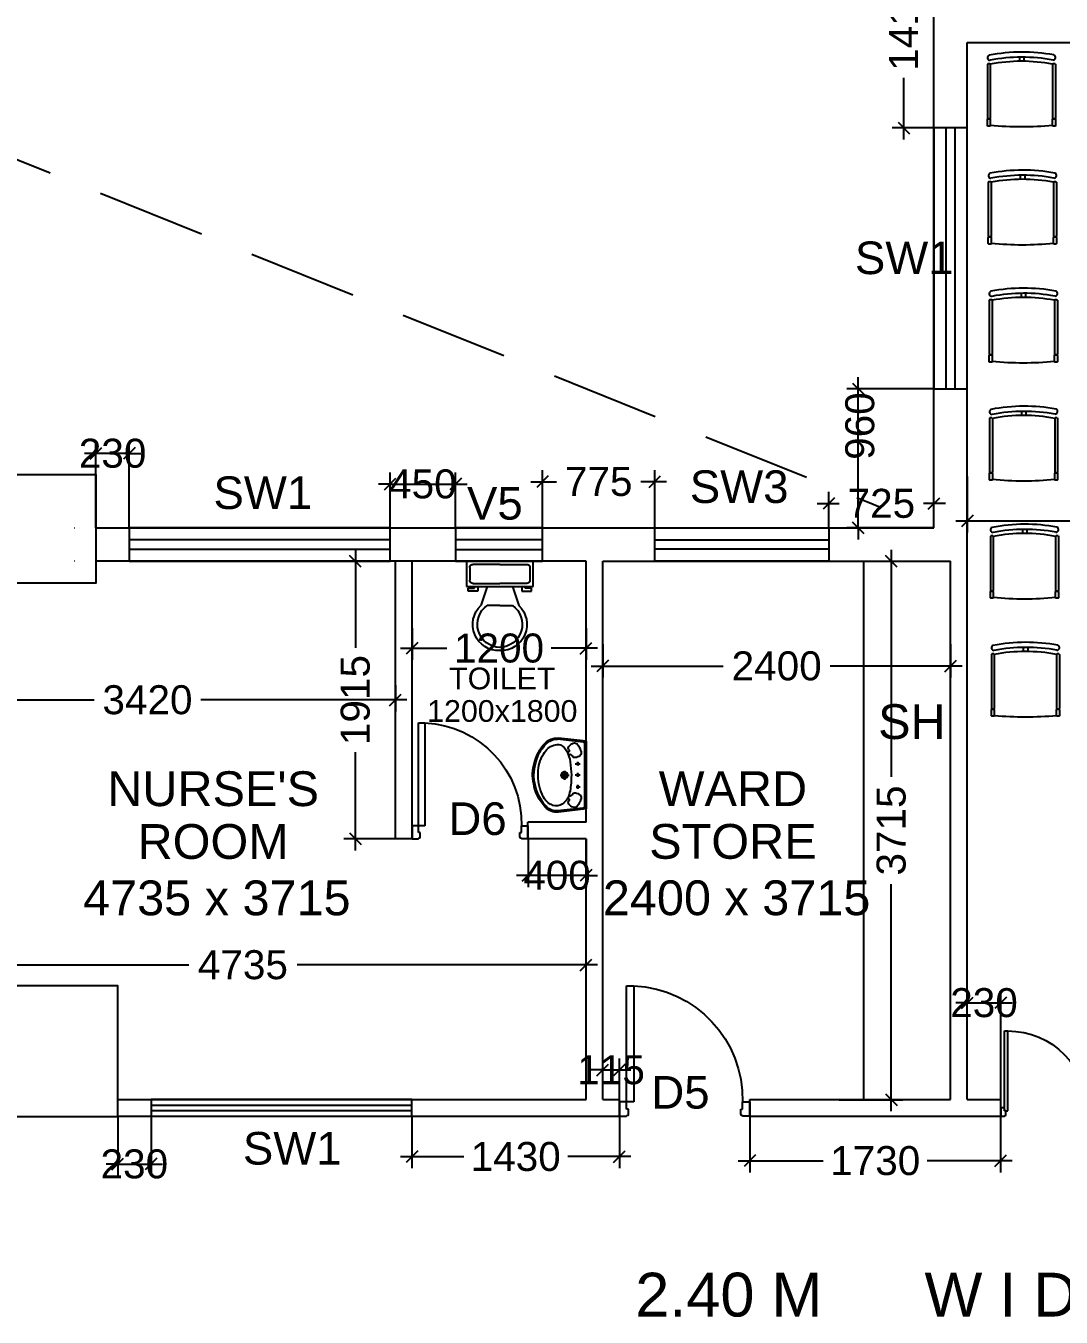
# Model space of a CAD drawing. Extents: x 7620542 to 7843793, y -6476226 to -6093835.
# Drawn here: x 7738926 to 7746069, y -6445795 to -6436884 of the extents above; entities that cross this region are included whole.
import ezdxf
from ezdxf.enums import TextEntityAlignment as Align

# ---------------------------------------------------------------- set-up
doc = ezdxf.new("R2010")
doc.units = 0
doc.header["$LTSCALE"] = 600
doc.header["$MEASUREMENT"] = 0
doc.header["$PDMODE"] = 35
doc.linetypes.add('HIDDEN2', pattern=[0.1875, 0.125, -0.0625])
doc.layers.get('0').update_dxf_attribs({"linetype": 'CONTINUOUS'})
doc.layers.get('Defpoints').update_dxf_attribs({"linetype": 'CONTINUOUS'})
for name, color, linetype in [('DOOR', 32, 'CONTINUOUS'), ('Duct', 8, 'CONTINUOUS'), ('furniture', 33, 'CONTINUOUS'), ('joinery', 7, 'CONTINUOUS'), ('LA-column', 3, 'CONTINUOUS'), ('PARTI', 21, 'CONTINUOUS'), ('Room Dim', 1, 'CONTINUOUS'), ('Shleves', 7, 'CONTINUOUS'), ('TEXT', 6, 'CONTINUOUS'), ('Toi-Euip', 8, 'CONTINUOUS'), ('toi-fix', 46, 'CONTINUOUS'), ('TXT', 6, 'CONTINUOUS'), ('Walls', 7, 'CONTINUOUS'), ('WIN', 151, 'CONTINUOUS'), ('Working Dim', 5, 'CONTINUOUS')]:
    doc.layers.add(name, color=color, linetype=linetype)
doc.styles.add('ari', font='arial.ttf')
doc.styles.add('ARIAL', font='arial.ttf')
doc.dimstyles.new('int. dim', dxfattribs={"dimtxt": 450, "dimasz": 80, "dimexe": 80, "dimexo": 0, "dimgap": 70, "dimtad": 0, "dimdec": 0, "dimzin": 12, "dimdsep": 46, "dimtxsty": 'ari', "dimblk": 'OBLIQUE', "dimcen": 2, "dimdle": 80, "dimclrd": 256, "dimclre": 256, "dimclrt": 6, "dimadec": 0, "dimazin": 0, "dimtfac": 1, "dimtdec": 0, "dimtix": 1, "dimtmove": 2, "dimatfit": 3, "dimfxl": 1, "dimtolj": 1, "dimtzin": 0, "dimlwd": -1, "dimlwe": -1, "dimarcsym": 0})

# ---------------------------------------------------------------- blocks, each defined once
blk = doc.blocks.new('Z$W@#1275')
at = {"layer": 'DOOR'}
for p, q in [((73, 1500), (0, 1500)), ((0, 1500), (0, 1467)), ((0, 1467), (2, 1467)), ((11, 1456), (11, 1458)), ((11, 1456), (47, 1456)), ((47, 1467), (736, 1467)), ((47, 1467), (47, 1439)), ((47, 1456), (47, 1467)), ((47, 1467), (73, 1467)), ((73, 1467), (73, 1500)), ((736, 1467), (736, 1439)), ((47, 1439), (736, 1439)), ((0, 33), (2, 33)), ((0, 0), (0, 33)), ((73, 0), (0, 0)), ((11, 44), (11, 42)), ((11, 44), (47, 44)), ((47, 61), (736, 61)), ((47, 33), (47, 61)), ((47, 44), (47, 33)), ((47, 33), (736, 33)), ((47, 33), (73, 33)), ((73, 33), (73, 0)), ((736, 33), (736, 61))]:
    blk.add_line(p, q, dxfattribs=at)
for centre, start, end in [((11, 1467), 180, 270), ((11, 33), 90, 180)]:
    blk.add_arc(centre, 9.13, start, end, dxfattribs=at)
at = {"layer": 'DOOR', "color": 145}
for centre, start, end in [((47, 1439), 270, 0), ((47, 61), 0, 90)]:
    blk.add_arc(centre, 689, start, end, dxfattribs=at)
blk = doc.blocks.new('A$C32852038')
at = {"layer": 'furniture', "color": 8}
for p, q in [((-231.7, -54), (-235, -57.2)), ((-235, -430.7), (-235, -57.2)), ((-231.7, -54), (-218.3, -54)), ((-215, -57.2), (-218.3, -54)), ((-215, -430.7), (-215, -57.2)), ((218.3, -54), (215, -57.2)), ((215, -430.7), (215, -57.2)), ((218.3, -54), (231.7, -54)), ((235, -57.2), (231.7, -54)), ((235, -430.7), (235, -57.2)), ((-231.7, -434), (-235, -430.7)), ((-231.7, -434), (-218.3, -434)), ((-218.3, -434), (-215, -430.7)), ((218.3, -434), (215, -430.7)), ((218.3, -434), (231.7, -434)), ((231.7, -434), (235, -430.7)), ((-15.7, -479.2), (-15.7, -451.1)), ((14.8, -479.2), (14.8, -451.1))]:
    blk.add_line(p, q, dxfattribs=at)
for points in [[(-235, -50.7), (-235, -7.2), (-231.7, -4), (-218.3, -4), (-215, -7.2), (-215, -50.7), (-218.3, -54), (-231.7, -54)], [(215, -50.7), (215, -7.2), (218.3, -4), (231.7, -4), (235, -7.2), (235, -50.7), (231.7, -54), (218.3, -54)]]:
    blk.add_lwpolyline(points, close=True, dxfattribs=at)
for centre, radius, start, end in [((0, -2191.6), 2191.6, 84.36999, 95.63001), ((0, 692.7), 1143.8, 259.16569, 280.83431), ((-217.4, -477.9), 18, 89.44312, 247.64656), ((-4.7, 698.8), 1213.3, 259.57711, 280.84799), ((-4.7, 698.8), 1178, 259.5839, 280.82925), ((216.8, -476.2), 18, 292.35344, 90.55688)]:
    blk.add_arc(centre, radius, start, end, dxfattribs=at)
blk = doc.blocks.new('1000')
at = {"layer": 'DOOR'}
for p, q in [((0, -100), (0, 0)), ((0, 0), (49.7, 0)), ((49.7, 0), (49.7, -2.2)), ((63.2, -49.5), (49.7, -49.5)), ((49.7, -49.5), (49.7, -100)), ((63.2, -13.5), (61, -13.5)), ((63.2, -13.5), (63.2, -49.5)), ((836.8, -13.5), (836.8, -49.5)), ((836.8, -13.5), (839, -13.5)), ((836.8, -49.5), (850.3, -49.5)), ((850.3, 0), (850.3, -2.2)), ((900, 0), (850.3, 0)), ((850.3, -49.5), (850.3, -100)), ((900, -100), (900, 0)), ((49.7, -100), (0, -100)), ((49.7, -100), (49.7, -900.6)), ((100.2, -100), (49.7, -100)), ((100.2, -900.6), (100.2, -100)), ((850.3, -100), (900, -100)), ((49.7, -900.6), (100.2, -900.6))]:
    blk.add_line(p, q, dxfattribs=at)
for centre, major_axis, start_param, end_param in [((49.7, -13.5), (-7.95, 7.95), 3.926991, 5.497787), ((850.3, -13.5), (7.95, 7.95), 0.785398, 2.356194)]:
    blk.add_ellipse(centre, major_axis=major_axis, ratio=1, start_param=start_param, end_param=end_param, dxfattribs=at)
at = {"layer": 'DOOR', "color": 145}
blk.add_ellipse((64.3, -115.3), major_axis=(-519.7, 589.8), ratio=1, start_param=2.464943, end_param=4.009476, dxfattribs=at)
blk = doc.blocks.new('_Oblique')
at = {"color": 0, "linetype": 'ByBlock', "lineweight": -2}
blk.add_line((-0.5, -0.5), (0.5, 0.5), dxfattribs=at)
blk = doc.blocks.new('*D2303')
at = {"layer": 'Defpoints', "color": 0, "transparency": 16777216}
for p in [(7745421.6, -6439994.5, 3.4), (7751072.1, -6439994.5, 3.4), (7751072.1, -6440299.8)]:
    blk.add_point(p, dxfattribs=at)
at = {"layer": 'Working Dim', "transparency": 16777216}
for p, q in [((7745421.6, -6439994.5), (7745421.6, -6440379.8)), ((7751072.1, -6439994.5), (7751072.1, -6440379.8)), ((7745341.6, -6440299.8), (7747878.6, -6440299.8)), ((7751152.1, -6440299.8), (7748615.2, -6440299.8))]:
    blk.add_line(p, q, dxfattribs=at)
at = {"layer": 'Working Dim', "transparency": 16777216, "xscale": 80, "yscale": 80, "zscale": 80, "rotation": 180}
blk.add_blockref('_Oblique', (7745421.6, -6440299.8), dxfattribs=at)
at = {"layer": 'Working Dim', "transparency": 16777216, "xscale": 80, "yscale": 80, "zscale": 80}
blk.add_blockref('_Oblique', (7751072.1, -6440299.8), dxfattribs=at)
at = {"layer": 'Working Dim', "color": 6, "transparency": 16777216, "insert": (7748246.9, -6440299.8), "char_height": 200, "attachment_point": 5, "style": 'ari'}
blk.add_mtext('\\A1;5650', dxfattribs=at)
blk = doc.blocks.new('*D2322')
at = {"layer": 'Defpoints', "color": 0, "transparency": 16777216}
for p in [(7738055.6, -6441433.2, 6.3), (7741475.7, -6441433.2, 6.3), (7741475.7, -6441535.3)]:
    blk.add_point(p, dxfattribs=at)
at = {"layer": 'Working Dim', "transparency": 16777216}
for p, q in [((7738055.6, -6441433.2), (7738055.6, -6441615.3)), ((7741475.7, -6441433.2), (7741475.7, -6441615.3)), ((7737975.6, -6441535.3), (7739397.4, -6441535.3)), ((7741555.7, -6441535.3), (7740133.9, -6441535.3))]:
    blk.add_line(p, q, dxfattribs=at)
at = {"layer": 'Working Dim', "transparency": 16777216, "xscale": 80, "yscale": 80, "zscale": 80, "rotation": 180}
blk.add_blockref('_Oblique', (7738055.6, -6441535.3), dxfattribs=at)
at = {"layer": 'Working Dim', "transparency": 16777216, "xscale": 80, "yscale": 80, "zscale": 80}
blk.add_blockref('_Oblique', (7741475.7, -6441535.3), dxfattribs=at)
at = {"layer": 'Working Dim', "color": 6, "transparency": 16777216, "insert": (7739765.7, -6441535.3), "char_height": 200, "attachment_point": 5, "style": 'ari'}
blk.add_mtext('\\A1;3420', dxfattribs=at)
blk = doc.blocks.new('*D2323')
at = {"layer": 'Defpoints', "color": 0, "transparency": 16777216}
for p in [(7742791.2, -6443363.8), (7738056.6, -6443631.7, 6.3), (7742791.2, -6443631.7, 6.3)]:
    blk.add_point(p, dxfattribs=at)
at = {"layer": 'Working Dim', "transparency": 16777216}
for p, q in [((7738056.6, -6443631.7), (7738056.6, -6443283.8)), ((7742791.2, -6443631.7), (7742791.2, -6443283.8)), ((7737976.6, -6443363.8), (7740050.5, -6443363.8)), ((7742871.2, -6443363.8), (7740797.3, -6443363.8))]:
    blk.add_line(p, q, dxfattribs=at)
at = {"layer": 'Working Dim', "transparency": 16777216, "xscale": 80, "yscale": 80, "zscale": 80, "rotation": 180}
blk.add_blockref('_Oblique', (7738056.6, -6443363.8), dxfattribs=at)
at = {"layer": 'Working Dim', "transparency": 16777216, "xscale": 80, "yscale": 80, "zscale": 80}
blk.add_blockref('_Oblique', (7742791.2, -6443363.8), dxfattribs=at)
at = {"layer": 'Working Dim', "color": 6, "transparency": 16777216, "insert": (7740423.9, -6443363.8), "char_height": 200, "attachment_point": 5, "style": 'ari'}
blk.add_mtext('\\A1;4735', dxfattribs=at)
blk = doc.blocks.new('*D2324')
at = {"layer": 'Defpoints', "color": 0, "transparency": 16777216}
for p in [(7741590.7, -6441041.3, 6.3), (7742791.2, -6441041.3, 6.3), (7742791.2, -6441178.6)]:
    blk.add_point(p, dxfattribs=at)
at = {"layer": 'Working Dim', "transparency": 16777216}
for p, q in [((7741590.7, -6441041.3), (7741590.7, -6441258.6)), ((7742791.2, -6441041.3), (7742791.2, -6441258.6)), ((7741510.7, -6441178.6), (7741832, -6441178.6)), ((7742871.2, -6441178.6), (7742549.8, -6441178.6))]:
    blk.add_line(p, q, dxfattribs=at)
at = {"layer": 'Working Dim', "transparency": 16777216, "xscale": 80, "yscale": 80, "zscale": 80, "rotation": 180}
blk.add_blockref('_Oblique', (7741590.7, -6441178.6), dxfattribs=at)
at = {"layer": 'Working Dim', "transparency": 16777216, "xscale": 80, "yscale": 80, "zscale": 80}
blk.add_blockref('_Oblique', (7742791.2, -6441178.6), dxfattribs=at)
at = {"layer": 'Working Dim', "color": 6, "transparency": 16777216, "insert": (7742190.9, -6441178.6), "char_height": 200, "attachment_point": 5, "style": 'ari'}
blk.add_mtext('\\A1;1200', dxfattribs=at)
blk = doc.blocks.new('*D2325')
at = {"layer": 'Defpoints', "color": 0, "transparency": 16777216}
for p in [(7741743.1, -6440578.8, 6.3), (7741200, -6442493.6), (7741475.9, -6442493.6)]:
    blk.add_point(p, dxfattribs=at)
at = {"layer": 'Working Dim', "transparency": 16777216}
for p, q in [((7741200, -6440498.8), (7741200, -6441176.2)), ((7741743.1, -6440578.8), (7741120, -6440578.8)), ((7741200, -6442573.6), (7741200, -6441896.2)), ((7741475.9, -6442493.6), (7741120, -6442493.6))]:
    blk.add_line(p, q, dxfattribs=at)
at = {"layer": 'Working Dim', "transparency": 16777216, "xscale": 80, "yscale": 80, "zscale": 80}
for p, rotation in [((7741200, -6440578.8), 90), ((7741200, -6442493.6), 270)]:
    blk.add_blockref('_Oblique', p, dxfattribs=dict(at, rotation=rotation))
at = {"layer": 'Working Dim', "color": 6, "transparency": 16777216, "insert": (7741200, -6441536.2), "char_height": 200, "attachment_point": 5, "rotation": 90, "style": 'ari'}
blk.add_mtext('\\A1;1915', dxfattribs=at)
blk = doc.blocks.new('*D2326')
at = {"layer": 'Defpoints', "color": 0, "transparency": 16777216}
for p in [(7742906.2, -6441151.1, 6.3), (7745306.6, -6441151.1, 3.3), (7745306.6, -6441301.5)]:
    blk.add_point(p, dxfattribs=at)
at = {"layer": 'Working Dim', "transparency": 16777216}
for p, q in [((7742906.2, -6441151.1), (7742906.2, -6441381.5)), ((7745306.6, -6441151.1), (7745306.6, -6441381.5)), ((7742826.2, -6441301.5), (7743736.4, -6441301.5)), ((7745386.6, -6441301.5), (7744476.4, -6441301.5))]:
    blk.add_line(p, q, dxfattribs=at)
at = {"layer": 'Working Dim', "transparency": 16777216, "xscale": 80, "yscale": 80, "zscale": 80, "rotation": 180}
blk.add_blockref('_Oblique', (7742906.2, -6441301.5), dxfattribs=at)
at = {"layer": 'Working Dim', "transparency": 16777216, "xscale": 80, "yscale": 80, "zscale": 80}
blk.add_blockref('_Oblique', (7745306.6, -6441301.5), dxfattribs=at)
at = {"layer": 'Working Dim', "color": 6, "transparency": 16777216, "insert": (7744106.4, -6441301.5), "char_height": 200, "attachment_point": 5, "style": 'ari'}
blk.add_mtext('\\A1;2400', dxfattribs=at)
blk = doc.blocks.new('*D2327')
at = {"layer": 'Defpoints', "color": 0, "transparency": 16777216}
for p in [(7744648.4, -6440578.7, 6.3), (7744537, -6444293.9, 6.3), (7744897.2, -6444293.9)]:
    blk.add_point(p, dxfattribs=at)
at = {"layer": 'Working Dim', "transparency": 16777216}
for p, q in [((7744897.2, -6440498.7), (7744897.2, -6442067)), ((7744648.4, -6440578.7), (7744977.2, -6440578.7)), ((7744897.2, -6444373.9), (7744897.2, -6442805.6)), ((7744537, -6444293.9), (7744977.2, -6444293.9))]:
    blk.add_line(p, q, dxfattribs=at)
at = {"layer": 'Working Dim', "transparency": 16777216, "xscale": 80, "yscale": 80, "zscale": 80}
for p, rotation in [((7744897.2, -6440578.7), 90), ((7744897.2, -6444293.9), 270)]:
    blk.add_blockref('_Oblique', p, dxfattribs=dict(at, rotation=rotation))
at = {"layer": 'Working Dim', "color": 6, "transparency": 16777216, "insert": (7744897.2, -6442436.3), "char_height": 200, "attachment_point": 5, "rotation": 90, "style": 'ari'}
blk.add_mtext('\\A1;3715', dxfattribs=at)
blk = doc.blocks.new('*D2332')
at = {"layer": 'Defpoints', "color": 0, "transparency": 16777216}
for p in [(7741891.1, -6440045.9), (7741440.1, -6440348.4), (7741891.1, -6440348.4, -1.1)]:
    blk.add_point(p, dxfattribs=at)
at = {"layer": 'Working Dim', "transparency": 16777216}
for p, q in [((7741440.1, -6440348.4), (7741440.1, -6439965.9)), ((7741891.1, -6440348.4), (7741891.1, -6439965.9)), ((7741440.1, -6440045.9), (7741360.1, -6440045.9)), ((7741440.1, -6440045.9), (7741891.1, -6440045.9)), ((7741891.1, -6440045.9), (7741971.1, -6440045.9))]:
    blk.add_line(p, q, dxfattribs=at)
at = {"layer": 'Working Dim', "transparency": 16777216, "xscale": 80, "yscale": 80, "zscale": 80}
blk.add_blockref('_Oblique', (7741440.1, -6440045.9), dxfattribs=at)
at = {"layer": 'Working Dim', "transparency": 16777216, "xscale": 80, "yscale": 80, "zscale": 80, "rotation": 180}
blk.add_blockref('_Oblique', (7741891.1, -6440045.9), dxfattribs=at)
at = {"layer": 'Working Dim', "color": 6, "transparency": 16777216, "insert": (7741665.6, -6440045.9), "char_height": 200, "attachment_point": 5, "style": 'ari'}
blk.add_mtext('\\A1;450', dxfattribs=at)
blk = doc.blocks.new('*D2333')
at = {"layer": 'Defpoints', "color": 0, "transparency": 16777216}
for p in [(7745191.6, -6436178.7, 0), (7744983.7, -6437588.7), (7745191.6, -6437588.7, 0)]:
    blk.add_point(p, dxfattribs=at)
at = {"layer": 'Working Dim', "transparency": 16777216}
for p, q in [((7744983.7, -6436098.7), (7744983.7, -6436524.8)), ((7745191.6, -6436178.7), (7744903.7, -6436178.7)), ((7744983.7, -6437668.7), (7744983.7, -6437242.6)), ((7745191.6, -6437588.7), (7744903.7, -6437588.7))]:
    blk.add_line(p, q, dxfattribs=at)
at = {"layer": 'Working Dim', "transparency": 16777216, "xscale": 80, "yscale": 80, "zscale": 80}
for p, rotation in [((7744983.7, -6436178.7), 90), ((7744983.7, -6437588.7), 270)]:
    blk.add_blockref('_Oblique', p, dxfattribs=dict(at, rotation=rotation))
at = {"layer": 'Working Dim', "color": 6, "transparency": 16777216, "insert": (7744983.7, -6436883.7), "char_height": 200, "attachment_point": 5, "rotation": 90, "style": 'ari'}
blk.add_mtext('\\A1;1410', dxfattribs=at)
blk = doc.blocks.new('*D2374')
at = {"layer": 'Defpoints', "color": 0, "transparency": 16777216}
for p in [(7744669.8, -6439388.7), (7745191.6, -6439388.7), (7745191.6, -6440348.7)]:
    blk.add_point(p, dxfattribs=at)
at = {"layer": 'Working Dim', "transparency": 16777216}
for p, q in [((7744669.8, -6439388.7), (7744669.8, -6439308.7)), ((7745191.6, -6439388.7), (7744589.8, -6439388.7)), ((7744669.8, -6440348.7), (7744669.8, -6439388.7)), ((7745191.6, -6440348.7), (7744589.8, -6440348.7)), ((7744669.8, -6440348.7), (7744669.8, -6440428.7))]:
    blk.add_line(p, q, dxfattribs=at)
at = {"layer": 'Working Dim', "transparency": 16777216, "xscale": 80, "yscale": 80, "zscale": 80}
for p, rotation in [((7744669.8, -6439388.7), 270), ((7744669.8, -6440348.7), 90)]:
    blk.add_blockref('_Oblique', p, dxfattribs=dict(at, rotation=rotation))
at = {"layer": 'Working Dim', "color": 6, "transparency": 16777216, "insert": (7744681, -6439645.4), "char_height": 200, "attachment_point": 5, "rotation": 90, "style": 'ari'}
blk.add_mtext('\\A1;960', dxfattribs=at)
blk = doc.blocks.new('*D2383')
at = {"layer": 'Defpoints', "color": 0, "transparency": 16777216}
for p in [(7742491.1, -6440029.3), (7742491.1, -6440348.6), (7743266.1, -6440348.7)]:
    blk.add_point(p, dxfattribs=at)
at = {"layer": 'Working Dim', "transparency": 16777216}
for p, q in [((7742491.1, -6440348.6), (7742491.1, -6439949.3)), ((7743266.1, -6440348.7), (7743266.1, -6439949.3)), ((7742411.1, -6440029.3), (7742587.7, -6440029.3)), ((7743346.1, -6440029.3), (7743169.5, -6440029.3))]:
    blk.add_line(p, q, dxfattribs=at)
at = {"layer": 'Working Dim', "transparency": 16777216, "xscale": 80, "yscale": 80, "zscale": 80, "rotation": 180}
blk.add_blockref('_Oblique', (7742491.1, -6440029.3), dxfattribs=at)
at = {"layer": 'Working Dim', "transparency": 16777216, "xscale": 80, "yscale": 80, "zscale": 80}
blk.add_blockref('_Oblique', (7743266.1, -6440029.3), dxfattribs=at)
at = {"layer": 'Working Dim', "color": 6, "transparency": 16777216, "insert": (7742878.6, -6440029.3), "char_height": 200, "attachment_point": 5, "style": 'ari'}
blk.add_mtext('\\A1;775', dxfattribs=at)
blk = doc.blocks.new('*D2384')
at = {"layer": 'Defpoints', "color": 0, "transparency": 16777216}
for p in [(7742390.9, -6442493.6), (7742791.4, -6442493.6), (7742390.9, -6442746.6)]:
    blk.add_point(p, dxfattribs=at)
at = {"layer": 'Working Dim', "transparency": 16777216}
for p, q in [((7742390.9, -6442493.6), (7742390.9, -6442826.6)), ((7742791.4, -6442493.6), (7742791.4, -6442826.6)), ((7742390.9, -6442746.6), (7742310.9, -6442746.6)), ((7742791.4, -6442746.6), (7742390.9, -6442746.6)), ((7742791.4, -6442746.6), (7742871.4, -6442746.6))]:
    blk.add_line(p, q, dxfattribs=at)
at = {"layer": 'Working Dim', "transparency": 16777216, "xscale": 80, "yscale": 80, "zscale": 80}
blk.add_blockref('_Oblique', (7742390.9, -6442746.6), dxfattribs=at)
at = {"layer": 'Working Dim', "transparency": 16777216, "xscale": 80, "yscale": 80, "zscale": 80, "rotation": 180}
blk.add_blockref('_Oblique', (7742791.4, -6442746.6), dxfattribs=at)
at = {"layer": 'Working Dim', "color": 6, "transparency": 16777216, "insert": (7742591.1, -6442746.6), "char_height": 200, "attachment_point": 5, "style": 'ari'}
blk.add_mtext('\\A1;400', dxfattribs=at)
blk = doc.blocks.new('*D2394')
at = {"layer": 'Defpoints', "color": 0, "transparency": 16777216}
for p in [(7739560.1, -6444408.7, 10.3), (7739790.1, -6444351.2), (7739790.1, -6444738.2)]:
    blk.add_point(p, dxfattribs=at)
at = {"layer": 'Working Dim', "transparency": 16777216}
for p, q in [((7739560.1, -6444408.7), (7739560.1, -6444818.2)), ((7739790.1, -6444351.2), (7739790.1, -6444818.2)), ((7739560.1, -6444738.2), (7739480.1, -6444738.2)), ((7739560.1, -6444738.2), (7739790.1, -6444738.2)), ((7739790.1, -6444738.2), (7739870.1, -6444738.2))]:
    blk.add_line(p, q, dxfattribs=at)
at = {"layer": 'Working Dim', "transparency": 16777216, "xscale": 80, "yscale": 80, "zscale": 80}
blk.add_blockref('_Oblique', (7739560.1, -6444738.2), dxfattribs=at)
at = {"layer": 'Working Dim', "transparency": 16777216, "xscale": 80, "yscale": 80, "zscale": 80, "rotation": 180}
blk.add_blockref('_Oblique', (7739790.1, -6444738.2), dxfattribs=at)
at = {"layer": 'Working Dim', "color": 6, "transparency": 16777216, "insert": (7739675.1, -6444738.2), "char_height": 200, "attachment_point": 5, "style": 'ari'}
blk.add_mtext('\\A1;230', dxfattribs=at)
blk = doc.blocks.new('*D2395')
at = {"layer": 'Defpoints', "color": 0, "transparency": 16777216}
for p in [(7743021.4, -6444088.8), (7742906.4, -6444293.7), (7743021.4, -6444293.7)]:
    blk.add_point(p, dxfattribs=at)
at = {"layer": 'Working Dim', "transparency": 16777216}
for p, q in [((7742906.4, -6444293.7), (7742906.4, -6444008.8)), ((7743021.4, -6444293.7), (7743021.4, -6444008.8)), ((7742906.4, -6444088.8), (7742826.4, -6444088.8)), ((7742906.4, -6444088.8), (7743021.4, -6444088.8)), ((7743021.4, -6444088.8), (7743101.4, -6444088.8))]:
    blk.add_line(p, q, dxfattribs=at)
at = {"layer": 'Working Dim', "transparency": 16777216, "xscale": 80, "yscale": 80, "zscale": 80}
blk.add_blockref('_Oblique', (7742906.4, -6444088.8), dxfattribs=at)
at = {"layer": 'Working Dim', "transparency": 16777216, "xscale": 80, "yscale": 80, "zscale": 80, "rotation": 180}
blk.add_blockref('_Oblique', (7743021.4, -6444088.8), dxfattribs=at)
at = {"layer": 'Working Dim', "color": 6, "transparency": 16777216, "insert": (7742963.9, -6444088.8), "char_height": 200, "attachment_point": 5, "style": 'ari'}
blk.add_mtext('\\A1;115', dxfattribs=at)
blk = doc.blocks.new('*D2396')
at = {"layer": 'Defpoints', "color": 0, "transparency": 16777216}
for p in [(7743921.4, -6444408.8), (7745651.1, -6444408.8), (7743921.4, -6444715.5)]:
    blk.add_point(p, dxfattribs=at)
at = {"layer": 'Working Dim', "transparency": 16777216}
for p, q in [((7743921.4, -6444408.8), (7743921.4, -6444795.5)), ((7745651.1, -6444408.8), (7745651.1, -6444795.5)), ((7743841.4, -6444715.5), (7744427.4, -6444715.5)), ((7745731.1, -6444715.5), (7745145.1, -6444715.5))]:
    blk.add_line(p, q, dxfattribs=at)
at = {"layer": 'Working Dim', "transparency": 16777216, "xscale": 80, "yscale": 80, "zscale": 80, "rotation": 180}
blk.add_blockref('_Oblique', (7743921.4, -6444715.5), dxfattribs=at)
at = {"layer": 'Working Dim', "transparency": 16777216, "xscale": 80, "yscale": 80, "zscale": 80}
blk.add_blockref('_Oblique', (7745651.1, -6444715.5), dxfattribs=at)
at = {"layer": 'Working Dim', "color": 6, "transparency": 16777216, "insert": (7744786.3, -6444715.5), "char_height": 200, "attachment_point": 5, "style": 'ari'}
blk.add_mtext('\\A1;1730', dxfattribs=at)
blk = doc.blocks.new('A$C5FEC0201')
at = {"layer": 'Toi-Euip'}
for p, q in [((0, 473.4), (184.7, 494.1)), ((0, 465.4), (191.4, 486.9)), ((0, 473.4), (0, 20.9)), ((9.6, 458.3), (9.6, 40.4)), ((71.9, 322.5), (39.4, 322.5)), ((54.4, 310.5), (54.4, 336.7)), ((54.4, 235.7), (54.4, 261.9)), ((143.3, 276.5), (143.3, 216.2)), ((71.9, 247.8), (39.4, 247.8)), ((54.4, 156.4), (54.4, 182.7)), ((173.4, 246.3), (112, 246.3)), ((66.7, 168.5), (39.4, 168.5)), ((0, 28.9), (191.4, 7.5)), ((0, 20.9), (184.7, 0.2))]:
    blk.add_line(p, q, dxfattribs=at)
for centre, radius in [((54.4, 322.5), 6.43), ((143.3, 246.3), 21.6), ((143.3, 246.3), 15.5), ((54.4, 247.8), 6.43), ((54.4, 168.5), 6.43), ((143.3, 246.3), 10.9)]:
    blk.add_circle(centre, radius, dxfattribs=at)
for centre, radius, start, end in [((-14.6, 453.5), 24.7, 11.14513, 53.7785), ((155, 371.1), 126.1, 140.59825, 160.41359), ((76, 441.8), 20.7, 62.49081, 153.19095), ((67.6, 406.2), 56.9, 34.96691, 71.64959), ((100.5, 427.5), 17.9, 320.46419, 39.5358), ((202.8, 375.4), 80.1, 113.69295, 156.38132), ((191.3, 356.4), 94.7, 75.58544, 102.65463), ((194.8, 411.5), 83.2, 73.23918, 96.99591), ((198.4, 409.1), 78.1, 56.79114, 95.14021), ((173.3, 329.2), 126, 27.7975, 70.69461), ((197.4, 387.4), 106, 42.34, 78.55208), ((181.9, 366.5), 123.1, 31.84149, 61.21457), ((66.3, 262.6), 287, 13.68007, 43.11994), ((66.2, 397.4), 34, 151.91921, 201.35614), ((74.8, 413.3), 49.2, 215.0585, 257.19296), ((72.7, 395.9), 31.9, 253.96544, 299.92088), ((114.3, 360.7), 26.8, 118.27151, 163.61398), ((106.8, 377.5), 8.55, 353.15264, 127.30389), ((273.3, 323.1), 166.8, 149.59023, 175.97193), ((120.5, 410.1), 8.6, 136.04031, 216.10739), ((121.5, 408.7), 8.72, 204.51045, 300.32874), ((72.7, 260.2), 247.5, 0.51874, 31.0564), ((134.7, 300.9), 200.3, 16.98939, 40.68541), ((45.2, 246.8), 302.7, 336.19508, 21.84971), ((898.2, 212.6), 800.7, 171.22276, 177.52001), ((23.3, 242.5), 297.5, 335.41071, 3.84539), ((82.7, 251), 274.2, 347.13905, 16.85156), ((830.4, 250.4), 732.1, 180.24313, 185.54823), ((397.3, 201.4), 296.4, 184.2321, 193.82674), ((59.7, 235.8), 293.9, 316.38455, 351.02297), ((66.2, 94.9), 34, 158.64386, 208.08079), ((74.8, 79), 49.2, 102.80704, 144.9415), ((72.7, 96.3), 31.9, 60.07912, 106.03456), ((114.3, 131.5), 26.8, 196.38602, 241.72849), ((106.5, 113.4), 7.39, 228.29837, 348.68026), ((218.2, 145.9), 109.8, 188.02022, 245.02213), ((120.5, 82.1), 8.6, 143.89261, 223.95969), ((120.7, 84.3), 7.73, 75.15228, 157.93068), ((164.1, 170.3), 139.7, 301.86033, 338.31323), ((67.5, 229.2), 275.4, 316.21733, 337.66735), ((-16.1, 41), 25.7, 308.74871, 358.57964), ((155, 121.1), 126.1, 199.58641, 219.40175), ((76, 50.4), 20.7, 206.80905, 297.50919), ((67.6, 86), 56.9, 288.35041, 325.03309), ((100.5, 64.8), 17.9, 320.4642, 39.53581), ((199.8, 111.6), 70.9, 246.77794, 302.40806), ((197.9, 98.8), 99.5, 262.39424, 318.61688), ((196, 101.8), 94.4, 267.2238, 318.08952)]:
    blk.add_arc(centre, radius, start, end, dxfattribs=at)
blk = doc.blocks.new('A$C70ED7303')
at = {"layer": 'toi-fix', "color": 8}
for p, q in [((0, 0), (229, 0)), ((229, 0), (229, -174.4)), ((-229, 0), (0, 0)), ((-229, -174.4), (-229, 0)), ((-207.2, -43.6), (-207.2, -130.8)), ((0, -21.8), (-185.4, -21.8)), ((0, -21.8), (185.4, -21.8)), ((207.2, -43.6), (207.2, -130.8)), ((229, -174.4), (-229, -174.4)), ((-185.4, -152.6), (0, -152.6)), ((-174.4, -185.4), (-174.4, -174.4)), ((-152.6, -174.4), (-152.6, -207.2)), ((-87.2, -174.4), (-130.8, -305.3)), ((185.4, -152.6), (0, -152.6)), ((87.2, -174.4), (130.8, -305.3)), ((152.6, -174.4), (152.6, -207.2)), ((174.4, -185.4), (174.4, -174.4)), ((-218.1, -207.2), (-218.1, -185.4)), ((-218.1, -185.4), (-174.4, -185.4)), ((-152.6, -207.2), (-218.1, -207.2)), ((152.6, -207.2), (218.1, -207.2)), ((218.1, -185.4), (174.4, -185.4)), ((218.1, -207.2), (218.1, -185.4)), ((0, -305.3), (-87.2, -305.3)), ((0, -305.3), (87.2, -305.3))]:
    blk.add_line(p, q, dxfattribs=at)
for centre, major_axis, start_param, end_param in [((-188.1, -40.9), (13.6, -13.6), 2.214297, 4.068888), ((188.1, -40.9), (13.6, -13.6), 0.643501, 2.498091), ((-188.1, -133.6), (-13.6, -13.6), 5.35589, 7.21048), ((188.1, -133.6), (-13.6, -13.6), 0.643501, 2.498091), ((-6.6, -436.2), (-127.6, -127.6), 4.686239, 7.105146), ((4.7, -435.5), (-112.7, -112.7), 4.541602, 7.039318), ((6.6, -436.2), (55.8, -171.6), -0.351019, 2.067888), ((-4.7, -435.5), (-112.7, -112.7), 0.814663, 3.31238)]:
    blk.add_ellipse(centre, major_axis=major_axis, ratio=1, start_param=start_param, end_param=end_param, dxfattribs=at)
blk = doc.blocks.new('*D2455')
at = {"layer": 'Defpoints', "color": 0, "transparency": 16777216}
for p in [(7744466.1, -6440180.1), (7744466.1, -6440348.7, -22.8), (7745191.6, -6440348.7, -22.8)]:
    blk.add_point(p, dxfattribs=at)
at = {"layer": 'Working Dim', "transparency": 16777216}
for p, q in [((7744466.1, -6440348.7), (7744466.1, -6440100.1)), ((7745191.6, -6440348.7), (7745191.6, -6440100.1)), ((7744386.1, -6440180.1), (7744538, -6440180.1)), ((7745271.6, -6440180.1), (7745119.7, -6440180.1))]:
    blk.add_line(p, q, dxfattribs=at)
at = {"layer": 'Working Dim', "transparency": 16777216, "xscale": 80, "yscale": 80, "zscale": 80, "rotation": 180}
blk.add_blockref('_Oblique', (7744466.1, -6440180.1), dxfattribs=at)
at = {"layer": 'Working Dim', "transparency": 16777216, "xscale": 80, "yscale": 80, "zscale": 80}
blk.add_blockref('_Oblique', (7745191.6, -6440180.1), dxfattribs=at)
at = {"layer": 'Working Dim', "color": 6, "transparency": 16777216, "insert": (7744828.9, -6440180.1), "char_height": 200, "attachment_point": 5, "style": 'ari'}
blk.add_mtext('\\A1;725', dxfattribs=at)
blk = doc.blocks.new('*D2456')
at = {"layer": 'Defpoints', "color": 0, "transparency": 16777216}
for p in [(7739410.1, -6439834.3), (7739410.1, -6440348.7, -9.7), (7739640.1, -6440348.7, -22.8)]:
    blk.add_point(p, dxfattribs=at)
at = {"layer": 'Working Dim', "transparency": 16777216}
for p, q in [((7739410.1, -6440348.7), (7739410.1, -6439754.3)), ((7739640.1, -6440348.7), (7739640.1, -6439754.3)), ((7739410.1, -6439834.3), (7739330.1, -6439834.3)), ((7739640.1, -6439834.3), (7739410.1, -6439834.3)), ((7739640.1, -6439834.3), (7739720.1, -6439834.3))]:
    blk.add_line(p, q, dxfattribs=at)
at = {"layer": 'Working Dim', "transparency": 16777216, "xscale": 80, "yscale": 80, "zscale": 80}
blk.add_blockref('_Oblique', (7739410.1, -6439834.3), dxfattribs=at)
at = {"layer": 'Working Dim', "transparency": 16777216, "xscale": 80, "yscale": 80, "zscale": 80, "rotation": 180}
blk.add_blockref('_Oblique', (7739640.1, -6439834.3), dxfattribs=at)
at = {"layer": 'Working Dim', "color": 6, "transparency": 16777216, "insert": (7739525.1, -6439834.3), "char_height": 200, "attachment_point": 5, "style": 'ari'}
blk.add_mtext('\\A1;230', dxfattribs=at)
blk = doc.blocks.new('*D2457')
at = {"layer": 'Defpoints', "color": 0, "transparency": 16777216}
for p in [(7741590.6, -6444408.7, -22.8), (7743021.4, -6444408.7, -22.8), (7743021.4, -6444687.1)]:
    blk.add_point(p, dxfattribs=at)
at = {"layer": 'Working Dim', "transparency": 16777216}
for p, q in [((7741590.6, -6444408.7), (7741590.6, -6444767.1)), ((7743021.4, -6444408.7), (7743021.4, -6444767.1)), ((7741510.6, -6444687.1), (7741947.1, -6444687.1)), ((7743101.4, -6444687.1), (7742664.8, -6444687.1))]:
    blk.add_line(p, q, dxfattribs=at)
at = {"layer": 'Working Dim', "transparency": 16777216, "xscale": 80, "yscale": 80, "zscale": 80, "rotation": 180}
blk.add_blockref('_Oblique', (7741590.6, -6444687.1), dxfattribs=at)
at = {"layer": 'Working Dim', "transparency": 16777216, "xscale": 80, "yscale": 80, "zscale": 80}
blk.add_blockref('_Oblique', (7743021.4, -6444687.1), dxfattribs=at)
at = {"layer": 'Working Dim', "color": 6, "transparency": 16777216, "insert": (7742306, -6444687.1), "char_height": 200, "attachment_point": 5, "style": 'ari'}
blk.add_mtext('\\A1;1430', dxfattribs=at)
blk = doc.blocks.new('*D2458')
at = {"layer": 'Defpoints', "color": 0, "transparency": 16777216}
for p in [(7745652.1, -6443625.6), (7745421.6, -6444293.7, -22.8), (7745652.1, -6444293.7, -22.8)]:
    blk.add_point(p, dxfattribs=at)
at = {"layer": 'Working Dim', "transparency": 16777216}
for p, q in [((7745421.6, -6443625.6), (7745341.6, -6443625.6)), ((7745421.6, -6444293.7), (7745421.6, -6443545.6)), ((7745421.6, -6443625.6), (7745652.1, -6443625.6)), ((7745652.1, -6444293.7), (7745652.1, -6443545.6)), ((7745652.1, -6443625.6), (7745732.1, -6443625.6))]:
    blk.add_line(p, q, dxfattribs=at)
at = {"layer": 'Working Dim', "transparency": 16777216, "xscale": 80, "yscale": 80, "zscale": 80}
blk.add_blockref('_Oblique', (7745421.6, -6443625.6), dxfattribs=at)
at = {"layer": 'Working Dim', "transparency": 16777216, "xscale": 80, "yscale": 80, "zscale": 80, "rotation": 180}
blk.add_blockref('_Oblique', (7745652.1, -6443625.6), dxfattribs=at)
at = {"layer": 'Working Dim', "color": 6, "transparency": 16777216, "insert": (7745536.9, -6443625.6), "char_height": 200, "attachment_point": 5, "style": 'ari'}
blk.add_mtext('\\A1;230', dxfattribs=at)

msp = doc.modelspace()

# ---------------------------------------------------------------- linework, layer by layer
at = {"layer": 'Duct', "color": 8, "linetype": 'HIDDEN2', "ltscale": 10}
msp.add_line((7727962.052, -6433418.687, -22.81), (7744821.649, -6440204.237, -22.81), dxfattribs=at)
at = {"layer": 'LA-column', "color": 2, "flags": 128}
for points, elevation in [([(7738660.146, -6440728.875), (7738660.146, -6439978.875), (7739410.146, -6439978.875), (7739410.146, -6440728.875)], -9.699), ([(7738660.146, -6443508.812), (7738660.146, -6444408.812), (7739560.146, -6444408.812), (7739560.146, -6443508.812)], -12.548), ([(7738660.146, -6443508.812), (7738660.146, -6444408.812), (7739560.146, -6444408.812), (7739560.146, -6443508.812)], -12.548)]:
    msp.add_lwpolyline(points, close=True, dxfattribs=dict(at, elevation=elevation))
at = {"layer": 'PARTI', "color": 7, "linetype": 'Continuous'}
for p in [(7745421.649, -6444293.7, -22.81), (7745652.148, -6444408.7, -22.81)]:
    msp.add_line(p, (7745652.148, -6444293.7, -22.81), dxfattribs=at)
at = {"layer": 'Shleves'}
msp.add_line((7744706.735, -6444293.699, -16.541), (7744706.735, -6440578.85, -16.541), dxfattribs=at)
at = {"layer": 'Walls'}
for p, q in [((7745191.649, -6440348.699, -22.81), (7745191.649, -6433938.819, -22.81)), ((7745421.649, -6444293.7, -22.81), (7745421.649, -6436998.699, -22.81)), ((7745421.649, -6436998.699, -22.81), (7751069.153, -6436998.699, -22.81)), ((7739260.057, -6440348.699, -22.81), (7739261.325, -6440348.699, -22.81)), ((7739410.146, -6440348.699, -22.81), (7745191.649, -6440348.699, -22.81)), ((7739261.325, -6440578.699, -22.81), (7739260.057, -6440578.699, -22.81)), ((7741475.858, -6440578.699, -22.81), (7739410.146, -6440578.699, -22.81)), ((7741475.858, -6442493.649, -22.81), (7741475.858, -6440578.561, -22.81)), ((7742791.357, -6440578.699, -22.81), (7741590.858, -6440578.573, -22.81)), ((7741590.858, -6442493.648, -22.81), (7741590.858, -6440578.573, -22.81)), ((7742791.357, -6442378.632, -22.81), (7742791.357, -6440578.699, -22.81)), ((7742906.357, -6440578.699, -22.81), (7745306.649, -6440578.699, -22.81)), ((7742906.357, -6444293.699, -22.81), (7742906.357, -6440578.699, -22.81)), ((7745306.649, -6444293.699, -22.81), (7745306.649, -6440578.699, -22.81)), ((7742791.357, -6442378.632, -22.81), (7742390.858, -6442378.638, -22.81)), ((7742390.858, -6442493.648, -22.81), (7742390.858, -6442378.638, -22.81)), ((7741590.858, -6442493.648, -22.81), (7741475.858, -6442493.649, -22.81)), ((7742791.357, -6442493.632, -22.81), (7742390.858, -6442493.638, -22.81)), ((7742791.357, -6444293.699, -22.81), (7742791.357, -6442493.632, -22.81)), ((7739560.146, -6444293.699, -12.548), (7742791.357, -6444293.699, -22.81)), ((7742906.357, -6444293.699, -22.81), (7743021.357, -6444293.699, -22.81)), ((7743021.357, -6444408.831, -22.81), (7743021.357, -6444293.699, -22.81)), ((7743921.362, -6444293.699, -22.81), (7745306.649, -6444293.699, -22.81)), ((7743921.362, -6444408.699, -22.81), (7743921.362, -6444293.699, -22.81)), ((7739560.146, -6444408.699, -12.548), (7743021.357, -6444408.699, -22.81)), ((7743921.362, -6444408.699, -22.81), (7745652.148, -6444408.699, -22.81))]:
    msp.add_line(p, q, dxfattribs=at)
at = {"layer": 'WIN', "linetype": 'Continuous', "elevation": -22.81}
for points in [[(7745191.648, -6437588.699), (7745191.648, -6439388.699), (7745421.649, -6439388.699), (7745421.649, -6437588.699)], [(7745191.648, -6437588.699), (7745191.648, -6439388.699), (7745421.649, -6439388.699), (7745421.649, -6437588.699)], [(7745274.432, -6437588.699), (7745274.432, -6439388.699), (7745338.865, -6439388.699), (7745338.865, -6437588.699)], [(7745274.432, -6437588.699), (7745274.432, -6439388.699), (7745338.865, -6439388.699), (7745338.865, -6437588.699)], [(7741440.146, -6440348.369), (7739640.146, -6440348.369), (7739640.146, -6440578.369), (7741440.146, -6440578.369)], [(7742491.108, -6440348.636), (7741891.108, -6440348.636), (7741891.108, -6440578.636), (7742491.108, -6440578.636)], [(7743266.092, -6440348.698), (7744466.092, -6440348.698), (7744466.092, -6440578.699), (7743266.092, -6440578.699)], [(7741440.146, -6440431.152), (7739640.146, -6440431.152), (7739640.146, -6440495.586), (7741440.146, -6440495.586)], [(7742491.108, -6440429.977), (7741891.108, -6440429.977), (7741891.108, -6440497.295), (7742491.108, -6440497.295)], [(7743266.092, -6440431.482), (7744466.092, -6440431.482), (7744466.092, -6440495.915), (7743266.092, -6440495.915)], [(7739790.146, -6444293.689), (7739790.146, -6444408.679), (7741590.555, -6444408.679), (7741590.555, -6444293.689)], [(7739790.146, -6444333.689), (7739790.146, -6444368.679), (7741590.555, -6444368.679), (7741590.555, -6444333.689)]]:
    msp.add_lwpolyline(points, close=True, dxfattribs=at)

# ---------------------------------------------------------------- block references
at = {"layer": 'DOOR', "linetype": 'Continuous', "xscale": -0.8888888917863601, "yscale": 0.8888888917863369, "zscale": 0.88888889178636, "rotation": 179.9999869132508}
msp.add_blockref('1000', (7741590.858, -6442493.647, -22.81), dxfattribs=at)
at = {"layer": 'DOOR', "linetype": 'Continuous', "xscale": -1, "rotation": 179.9999869799519}
msp.add_blockref('1000', (7743021.362, -6444408.699, -22.81), dxfattribs=at)
at = {"layer": 'DOOR', "xscale": -0.8000117540359497, "yscale": 0.8000117540359497, "zscale": 0.8000117540359497, "rotation": 270}
msp.add_blockref('Z$W@#1275', (7745652.148, -6444408.7, -22.81), dxfattribs=at)
at = {"layer": 'furniture', "rotation": 180}
for p in [(7745795.376, -6437579.445, -22.81), (7745801.685, -6438394.008, -22.81), (7745807.994, -6439208.572, -22.81), (7745809.802, -6440023.144, -22.81), (7745816.111, -6440837.707, -22.81), (7745822.42, -6441652.271, -22.81)]:
    msp.add_blockref('A$C32852038', p, dxfattribs=at)
at = {"layer": 'Toi-Euip', "xscale": -1.032431937754154, "yscale": 1.032431937754154, "zscale": 1.032431937754154}
msp.add_blockref('A$C5FEC0201', (7742791.356, -6442309.224, -22.81), dxfattribs=at)
at = {"layer": 'toi-fix', "linetype": 'Continuous', "xscale": -1, "rotation": 1.312676983111771e-05}
msp.add_blockref('A$C70ED7303', (7742196.582, -6440578.637, -22.81), dxfattribs=at)

# ---------------------------------------------------------------- texts
at = {"layer": 'joinery', "style": 'ari'}
for s, p in [('SW1', (7744986.717, -6438597.037, -22.81)), ('SW3', (7743847.629, -6440176.282, -22.81)), ('SW1', (7740561.57, -6440218.108, -22.81)), ('V5', (7742162.322, -6440290.991, -22.81)), ('D5', (7743442.633, -6444355.481, -22.81)), ('SW1', (7740764.68, -6444741.711, -22.81))]:
    msp.add_text(s, height=225, dxfattribs=at).set_placement(p, align=Align.CENTER)
msp.add_text('D6', height=225, dxfattribs=at).set_placement((7741841.945, -6442467.166, -23.948))
at = {"layer": 'Room Dim', "style": 'ARIAL'}
msp.add_text('1200x1800', height=150, dxfattribs=at).set_placement((7742213.47, -6441686.665, -22.81), align=Align.CENTER)
for s, p in [('4735 x 3715', (7740244.342, -6442901.36, -22.81)), ('2400 x 3715', (7743830.107, -6442900.702, -22.81))]:
    msp.add_text(s, height=240, dxfattribs=at).set_placement(p, align=Align.MIDDLE_CENTER)
at = {"layer": 'Shleves', "color": 10, "style": 'ARIAL'}
msp.add_text('SH', height=240, dxfattribs=at).set_placement((7744806.51, -6441805.203, -26.803))
at = {"layer": 'TEXT', "color": 7, "style": 'ARIAL'}
for s, height, p in [('TOILET', 150, (7742213.47, -6441462.235, -22.81)), ("NURSE'S", 240, (7740218.756, -6442267.915, -22.81)), ('WARD', 240, (7743804.521, -6442267.256, -22.81)), ('ROOM', 240, (7740218.756, -6442632.182, -22.81)), ('STORE', 240, (7743804.521, -6442631.524, -22.81))]:
    msp.add_text(s, height=height, dxfattribs=at).set_placement(p, align=Align.CENTER)
at = {"layer": 'TXT', "color": 7, "style": 'ARIAL'}
msp.add_text('2.40 M      W I D E      C O R R I D O R', height=302.4, dxfattribs=at).set_placement((7746768.93, -6445790.397, -22.81), align=Align.CENTER)

# ---------------------------------------------------------------- dimensions: what is measured, and where the dimension line sits
at = {"layer": 'Working Dim'}
for base, p1, p2, angle, picture, middle in [((7744983.665, -6437588.699, -22.81), (7745191.648, -6436178.699, -22.85), (7745191.648, -6437588.699, -22.85), 90, '*D2333', (7744983.665, -6436883.699, -22.81)), ((7741200.046, -6442493.649, -22.81), (7741743.067, -6440578.751, -16.541), (7741475.858, -6442493.649, -22.81), 270, '*D2325', (7741200.046, -6441536.2, -22.81)), ((7744897.232, -6444293.925, -22.81), (7744648.353, -6440578.714, -16.541), (7744537.025, -6444293.925, -16.541), 270, '*D2327', (7744897.232, -6442436.319, -22.81))]:
    dim = msp.add_linear_dim(base=base, p1=p1, p2=p2, angle=angle, dimstyle='int. dim', override={"dimtxt": 200}, dxfattribs=at)
    dim.commit()
    dim.dimension.update_dxf_attribs({"geometry": picture, "text_midpoint": middle})
dim = msp.add_linear_dim(base=(7744669.834, -6439388.699, -22.81), p1=(7745191.649, -6440348.699, -22.81), p2=(7745191.648, -6439388.699, -22.81), angle=90, dimstyle='int. dim', override={"dimtxt": 200, "dimarcsym": 1}, dxfattribs=at)
dim.commit()
dim.dimension.update_dxf_attribs({"geometry": '*D2374', "text_midpoint": (7744680.969, -6439645.385, -22.81), "dimtype": 160})
at = {"layer": 'Working Dim', "color": 7}
for base, p1, p2, picture, middle in [((7739410.146, -6439834.286), (7739640.146, -6440348.699, -22.81), (7739410.146, -6440348.699, -9.699), '*D2456', (7739525.146, -6439834.286)), ((7745652.148, -6443625.601), (7745421.649, -6444293.7, -22.81), (7745652.148, -6444293.7, -22.81), '*D2458', (7745536.898, -6443625.601))]:
    dim = msp.add_linear_dim(base=base, p1=p1, p2=p2, dimstyle='int. dim', override={"dimtxt": 200, "dimarcsym": 1}, dxfattribs=at)
    dim.commit()
    dim.dimension.update_dxf_attribs({"geometry": picture, "text_midpoint": middle})
at = {"layer": 'Working Dim'}
dim = msp.add_linear_dim(base=(7741891.108, -6440045.862, -22.81), p1=(7741440.146, -6440348.369, -22.81), p2=(7741891.108, -6440348.445, -23.948), text='450', dimstyle='int. dim', override={"dimtxt": 200}, dxfattribs=at)
dim.commit()
dim.dimension.update_dxf_attribs({"geometry": '*D2332', "text_midpoint": (7741665.627, -6440045.862, -22.81)})
for base, p1, p2, override, picture, middle in [((7742491.108, -6440029.252, -22.81), (7743266.092, -6440348.698, -22.81), (7742491.108, -6440348.636, -22.81), {"dimtxt": 200, "dimarcsym": 1}, '*D2383', (7742878.6, -6440029.252, -22.81)), ((7751072.148, -6440299.807, -22.81), (7745421.649, -6439994.477, -19.389), (7751072.148, -6439994.47, -19.389), {"dimtxt": 200}, '*D2303', (7748246.898, -6440299.807, -22.81)), ((7742791.179, -6441178.559, -22.81), (7741590.681, -6441041.344, -16.541), (7742791.179, -6441041.344, -16.541), {"dimtxt": 200, "dimarcsym": 1}, '*D2324', (7742190.93, -6441178.559, -22.81)), ((7745306.649, -6441301.511, -22.81), (7742906.179, -6441151.07, -16.541), (7745306.649, -6441151.07, -19.533), {"dimtxt": 200}, '*D2326', (7744106.414, -6441301.511, -22.81)), ((7741475.681, -6441535.257, -22.81), (7738055.649, -6441433.233, -16.541), (7741475.681, -6441433.233, -16.541), {"dimtxt": 200}, '*D2322', (7739765.665, -6441535.257, -22.81)), ((7742390.858, -6442746.585, -22.81), (7742791.357, -6442493.632, -22.81), (7742390.858, -6442493.632, -22.81), {"dimtxt": 200, "dimarcsym": 1}, '*D2384', (7742591.108, -6442746.585, -22.81)), ((7742791.179, -6443363.82, -22.81), (7738056.649, -6443631.716, -16.541), (7742791.179, -6443631.716, -16.541), {"dimtxt": 200}, '*D2323', (7740423.914, -6443363.82, -22.81)), ((7743021.357, -6444088.752, -22.81), (7742906.357, -6444293.699, -22.81), (7743021.357, -6444293.699, -22.81), {"dimtxt": 200, "dimarcsym": 1}, '*D2395', (7742963.857, -6444088.752, -22.81)), ((7739790.146, -6444738.159, -22.81), (7739560.146, -6444408.699, -12.548), (7739790.146, -6444351.184, -22.81), {"dimtxt": 200, "dimarcsym": 1}, '*D2394', (7739675.146, -6444738.159, -22.81)), ((7743921.362, -6444715.549, -22.81), (7745651.148, -6444408.812, -22.81), (7743921.362, -6444408.812, -22.81), {"dimtxt": 200, "dimarcsym": 1}, '*D2396', (7744786.255, -6444715.549, -22.81))]:
    dim = msp.add_linear_dim(base=base, p1=p1, p2=p2, dimstyle='int. dim', override=override, dxfattribs=at)
    dim.commit()
    dim.dimension.update_dxf_attribs({"geometry": picture, "text_midpoint": middle})
at = {"layer": 'Working Dim', "color": 7}
for base, p1, p2, text, picture, middle in [((7744466.092, -6440180.078), (7745191.649, -6440348.699, -22.81), (7744466.092, -6440348.698, -22.81), '725', '*D2455', (7744828.87, -6440180.078)), ((7743021.357, -6444687.134), (7741590.555, -6444408.699, -22.81), (7743021.357, -6444408.699, -22.81), '1430', '*D2457', (7742305.956, -6444687.134))]:
    dim = msp.add_linear_dim(base=base, p1=p1, p2=p2, text=text, dimstyle='int. dim', override={"dimtxt": 200, "dimarcsym": 1}, dxfattribs=at)
    dim.commit()
    dim.dimension.update_dxf_attribs({"geometry": picture, "text_midpoint": middle})

doc.saveas('drawing.dxf')
